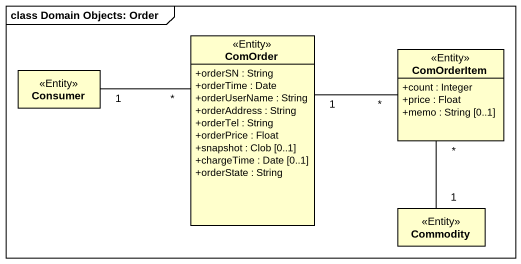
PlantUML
@startuml
mainframe class Domain Objects: Order
hide circle
hide empty members
skinparam classAttributeIconSize 0
class ComOrder <<Entity>> {
  +orderSN : String
  +orderTime : Date
  +orderUserName : String
  +orderAddress : String
  +orderTel : String
  +orderPrice : Float
  +snapshot : Clob [0..1]
  +chargeTime : Date [0..1]
  +orderState : String
}
class Consumer <<Entity>>
class ComOrderItem <<Entity>> {
  +count : Integer
  +price : Float
  +memo : String [0..1]
}
class Commodity <<Entity>>
Consumer "1" -right- "*" ComOrder
ComOrderItem "*" -left- "1" ComOrder
Commodity "1" -up- "*" ComOrderItem
@enduml
